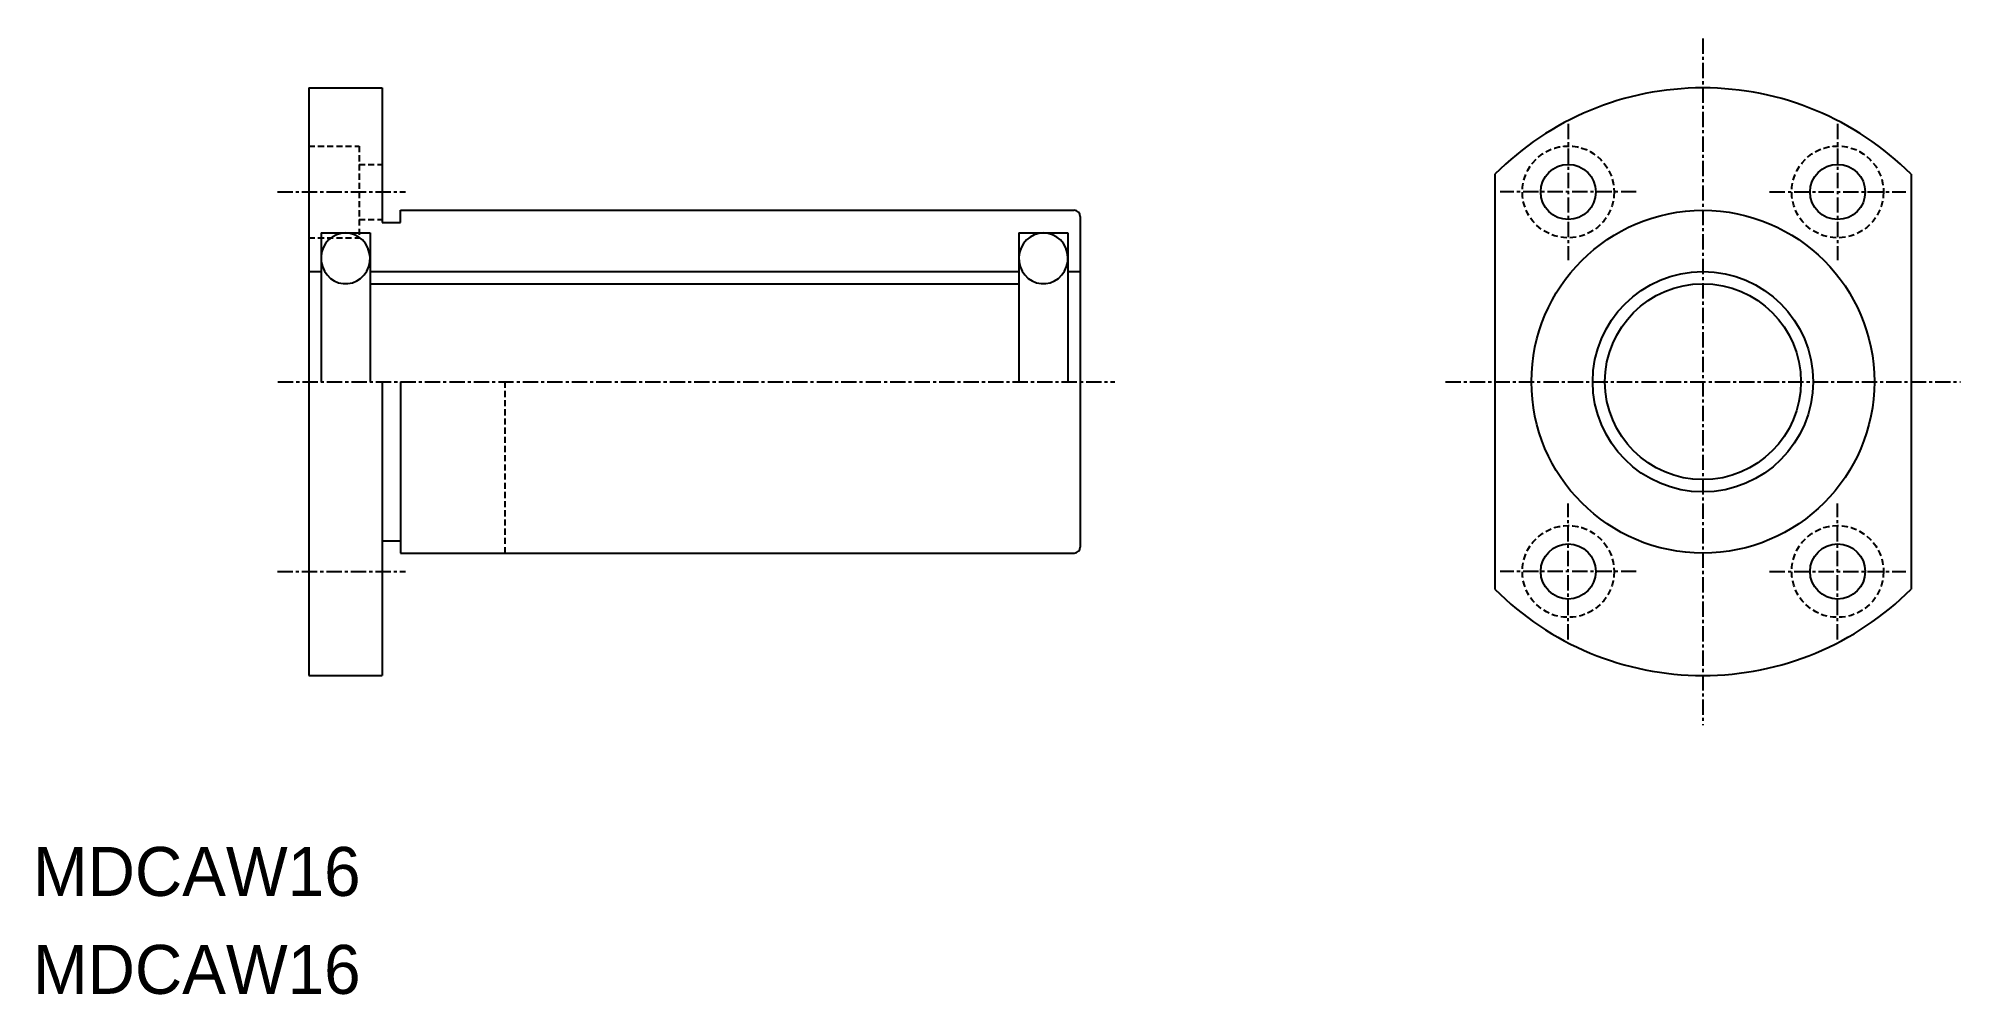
# Model space of a CAD drawing. Extents: x 10 to 167, y 10 to 88.
import ezdxf

# ---------------------------------------------------------------- set-up
doc = ezdxf.new("R2010")
doc.units = 0
doc.linetypes.add('CENTER', pattern=[2, 1.25, -0.25, 0.25, -0.25])
doc.linetypes.add('DASHED', pattern=[0.75, 0.5, -0.25])
doc.layers.get('0').update_dxf_attribs({"linetype": 'CONTINUOUS'})
doc.layers.add('CENTER', color=1, linetype='CENTER')

msp = doc.modelspace()

# ---------------------------------------------------------------- linework, layer by layer
at = {"color": 7, "linetype": 'CONTINUOUS'}
for p, q in [((32.52, 84), (32.52, 36)), ((32.52, 84), (38.52, 84)), ((38.52, 84), (38.52, 73)), ((129.38, 76.94), (129.38, 43.06)), ((163.38, 76.94), (163.38, 43.06)), ((40.02, 74), (95.02, 74)), ((40.02, 73), (40.02, 74)), ((38.52, 73), (40.02, 73)), ((95.52, 73.5), (95.52, 46.5)), ((33.52, 72.15), (33.52, 60)), ((33.52, 72.15), (37.52, 72.15)), ((37.52, 72.15), (37.52, 60)), ((90.52, 72.15), (90.52, 60)), ((90.52, 72.15), (94.52, 72.15)), ((94.52, 72.15), (94.52, 60)), ((33.52, 69.11), (33.52, 69.11)), ((32.52, 69), (33.52, 69)), ((37.52, 69), (90.52, 69)), ((37.52, 68), (90.52, 68)), ((94.52, 69), (95.52, 69)), ((33.52, 66.07), (33.52, 66.07)), ((38.52, 60), (38.52, 36)), ((40.02, 60), (40.02, 46)), ((38.52, 47), (40.02, 47)), ((40.02, 46), (95.02, 46)), ((32.52, 36), (38.52, 36))]:
    msp.add_line(p, q, dxfattribs=at)
at = {"color": 3, "linetype": 'DASHED'}
for p, q in [((32.52, 79.25), (36.62, 79.25)), ((36.62, 79.25), (36.62, 71.75)), ((36.62, 77.75), (38.52, 77.75)), ((36.62, 73.25), (38.52, 73.25)), ((32.52, 71.75), (36.62, 71.75)), ((48.52, 60), (48.52, 46))]:
    msp.add_line(p, q, dxfattribs=at)
at = {"color": 7, "linetype": 'CONTINUOUS', "flags": 128}
for points in [[(35.52, 72.15), (35.14, 72.11), (34.77, 72), (34.44, 71.82), (34.14, 71.58), (33.89, 71.28), (33.7, 70.94), (33.57, 70.56), (33.52, 70.17), (33.54, 69.78), (33.63, 69.4), (33.79, 69.04), (34.01, 68.72), (34.28, 68.44), (34.6, 68.23), (34.95, 68.08), (35.33, 68.01), (35.71, 68.01), (36.08, 68.08), (36.43, 68.23), (36.75, 68.44), (37.03, 68.72), (37.25, 69.04), (37.41, 69.4), (37.5, 69.78), (37.52, 70.17), (37.46, 70.56), (37.34, 70.94), (37.15, 71.28), (36.9, 71.58), (36.6, 71.82), (36.26, 72), (35.9, 72.11)], [(92.52, 72.15), (92.14, 72.11), (91.77, 72), (91.44, 71.82), (91.14, 71.58), (90.89, 71.28), (90.7, 70.94), (90.57, 70.56), (90.52, 70.17), (90.54, 69.78), (90.63, 69.4), (90.79, 69.04), (91.01, 68.72), (91.28, 68.44), (91.6, 68.23), (91.95, 68.08), (92.33, 68.01), (92.71, 68.01), (93.08, 68.08), (93.43, 68.23), (93.75, 68.44), (94.03, 68.72), (94.25, 69.04), (94.41, 69.4), (94.5, 69.78), (94.52, 70.17), (94.46, 70.56), (94.34, 70.94), (94.15, 71.28), (93.9, 71.58), (93.6, 71.82), (93.26, 72), (92.9, 72.11)]]:
    msp.add_lwpolyline(points, close=True, dxfattribs=at)
at = {"color": 3, "linetype": 'DASHED'}
for centre in [(135.38, 75.5), (157.38, 75.5), (135.38, 44.5), (157.38, 44.5)]:
    msp.add_circle(centre, 3.75, dxfattribs=at)
at = {"color": 7, "linetype": 'CONTINUOUS'}
for centre, radius in [((135.38, 75.5), 2.25), ((157.38, 75.5), 2.25), ((146.38, 60), 14), ((146.38, 60), 9), ((146.38, 60), 8), ((135.38, 44.5), 2.25), ((157.38, 44.5), 2.25)]:
    msp.add_circle(centre, radius, dxfattribs=at)
for centre, radius, start, end in [((146.38, 60), 24, 44.9005, 135.0995), ((95.02, 73.5), 0.5, 360, 90), ((95.02, 46.5), 0.5, 270, 0), ((146.38, 60), 24, 224.9005, 315.0995)]:
    msp.add_arc(centre, radius, start, end, dxfattribs=at)
at = {"layer": 'CENTER', "color": 1, "linetype": 'CENTER'}
for p, q in [((146.38, 88.04), (146.38, 31.96)), ((135.38, 81.06), (135.38, 69.94)), ((157.38, 81.06), (157.38, 69.94)), ((29.96, 75.5), (40.42, 75.5)), ((140.94, 75.5), (129.83, 75.5)), ((151.83, 75.5), (162.94, 75.5)), ((30, 60), (98.35, 60)), ((125.35, 60), (167.42, 60)), ((135.38, 38.94), (135.38, 50.06)), ((157.38, 38.94), (157.38, 50.06)), ((29.96, 44.5), (40.42, 44.5)), ((140.94, 44.5), (129.83, 44.5)), ((151.83, 44.5), (162.94, 44.5))]:
    msp.add_line(p, q, dxfattribs=at)

# ---------------------------------------------------------------- texts
at = {"color": 7, "linetype": 'CONTINUOUS'}
for p in [(10, 18), (10, 10)]:
    msp.add_text('MDCAW16', height=4, dxfattribs=at).set_placement(p)

doc.saveas('drawing.dxf')
